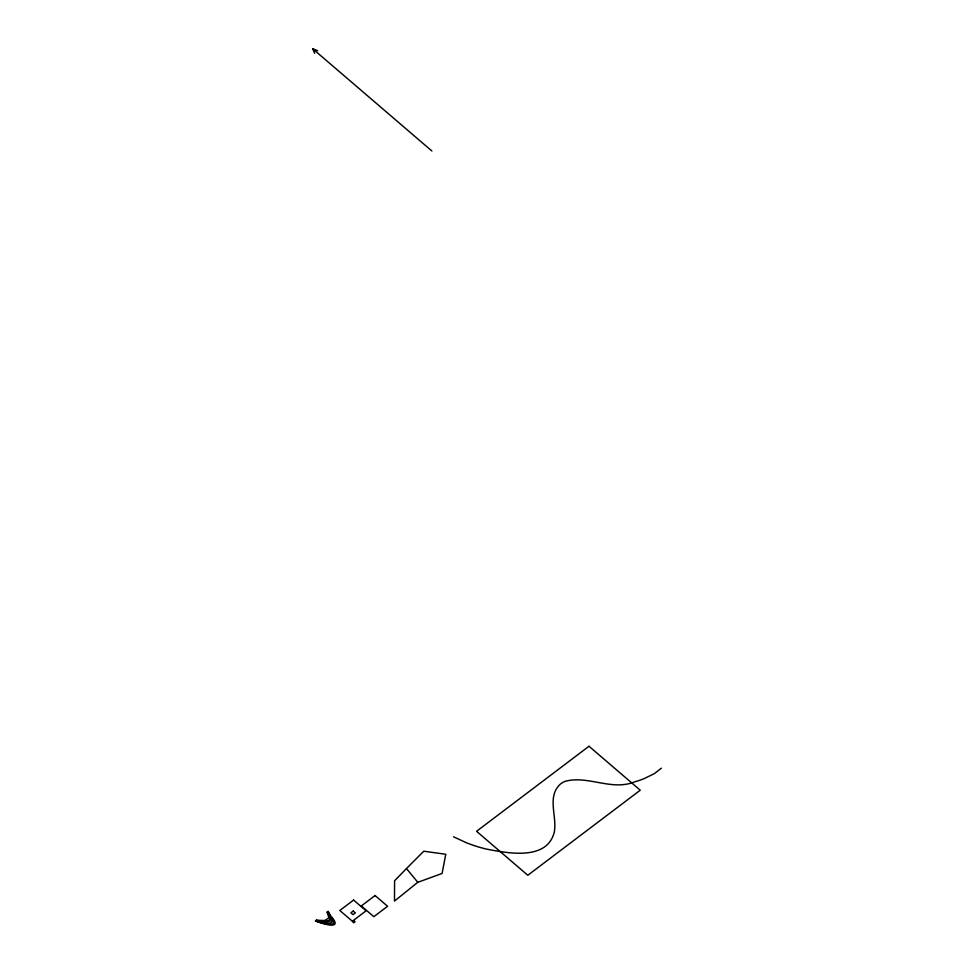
<?xml version="1.0" encoding="UTF-8"?>
<svg xmlns="http://www.w3.org/2000/svg" width="974" height="974" viewBox="0 0 974 974"><rect width="100%" height="100%" fill="white"/><g stroke="black" fill="none" stroke-linecap="round" stroke-linejoin="round"><path stroke-width="1.46" d="M406.462 868.564L394.592 880.776L394.482 901.06L417.797 882.31L442.086 873.471L445.763 854.259L423.751 851.215L406.462 868.564L417.797 882.31M661.383 768.194L654.321 773.66L643.96 778.713A75.935 60.887 -4.3 0 1 634.865 781.781C611.806 791.314 588.186 775.121 565.249 781.282A18.202 14.598 -4.3 0 0 560.147 784.314C546.694 796.878 557.274 816.492 554.279 832.113C547.047 861.186 507.284 853.163 485.576 848.902A131.953 105.801 -4.3 0 1 466.059 842.607L453.555 836.8M316.477 920.162L323.965 920.552A8.109 6.501 -4.3 0 0 325.779 919.943L328.81 917.788L328.165 915.219A55.64 44.609 -4.3 0 1 327.386 913.076L327.081 912.139M316.258 920.32L323.161 921.574L328.104 920.637A6.867 5.515 -4.3 0 0 329.37 919.87L330.174 918.36L328.908 915.572A72.1 57.807 -4.3 0 1 327.301 911.968M316.039 920.491L324.719 922.317L331.099 920.82A1.668 1.339 -4.3 0 0 331.464 919.967L329.042 914.963A70.968 56.906 -4.3 0 1 327.52 911.81M315.807 920.661C321.603 923.096 339.816 926.639 329.431 915.085A59.183 47.458 -4.3 0 1 327.739 911.64M315.588 920.82C320.458 922.962 341.777 929.062 330.783 916.826A72.6 58.209 -4.3 0 1 328.701 913.028L327.958 911.469M315.369 920.99C323.088 923.961 344.504 930.888 330.454 915.657A67.243 53.911 -4.3 0 1 328.177 911.311M314.663 53.278L312.617 48.7L317.682 50.709M312.617 48.7L431.896 151.007M353.599 900.061L339.816 910.483L352.332 921.209L366.102 910.8L353.599 900.061M353.233 911.055L350.896 912.833L353.026 914.659L355.364 912.881L353.233 911.055M375.087 895.532L361.317 905.954L373.821 916.68L387.591 906.27L375.087 895.532M353.854 920.722L352.539 921.721L353.732 922.755L355.06 921.757L353.854 920.722M588.99 746.254L476.566 831.297L527.811 875.261L640.247 790.206L588.99 746.254"/></g></svg>
